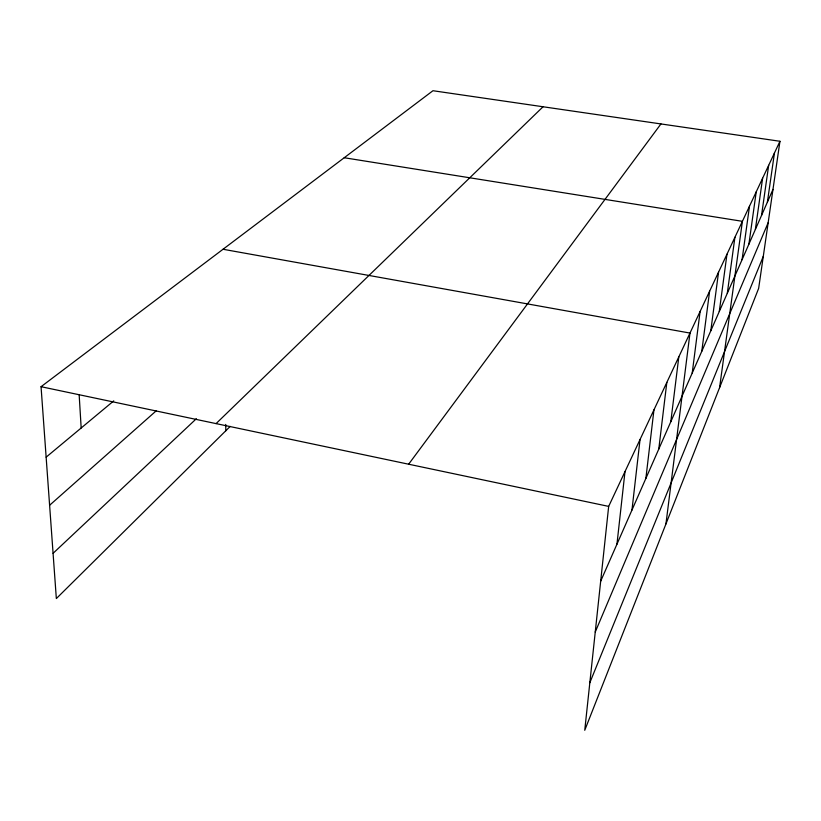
<?xml version="1.0" encoding="UTF-8"?>
<svg xmlns="http://www.w3.org/2000/svg" width="821" height="821" viewBox="0 0 821 821"><rect width="100%" height="100%" fill="white"/><g stroke="black" fill="none" stroke-linecap="round" stroke-linejoin="round"><path stroke-width="1.23" d="M779.95 141.274L608.669 506.393L584.747 730.28L758.655 288.366L779.95 141.274L432.965 90.721L41.05 386.701L56.341 598.56L230.198 426.407M616.951 544.2L624.997 471.582M631.965 510.046L640.041 439.522M645.87 478.427L653.947 409.884M658.781 449.066L666.826 382.412M670.808 421.727L678.813 356.868M665.944 523.952L689.979 333.069L223.025 249.266M692.216 373.042L700.108 311.467M701.791 351.265L709.611 291.209M710.801 330.781L718.549 272.161M719.299 311.467L726.965 254.223M727.314 293.241L734.898 237.3M719.586 387.635L742.4 221.321L344.225 157.735M742.081 259.652L749.501 206.184M748.906 244.155L756.223 191.847M755.371 229.439L762.606 178.239M761.529 215.441L768.672 165.308M767.389 202.11L774.449 153.004M589.827 682.723L763.294 256.347M595.235 632.067L768.158 222.696M600.674 581.196L772.982 189.405M408.642 464.214L660.946 123.94M216.077 423.605L543.061 106.761M53.078 553.313L196.373 418.71M49.609 505.264L156.134 410.9M46.14 457.164L113.75 400.874M41.05 386.701L608.669 506.393M79.175 395.024L81.176 427.998M225.724 424.426L225.816 430.738"/></g></svg>
